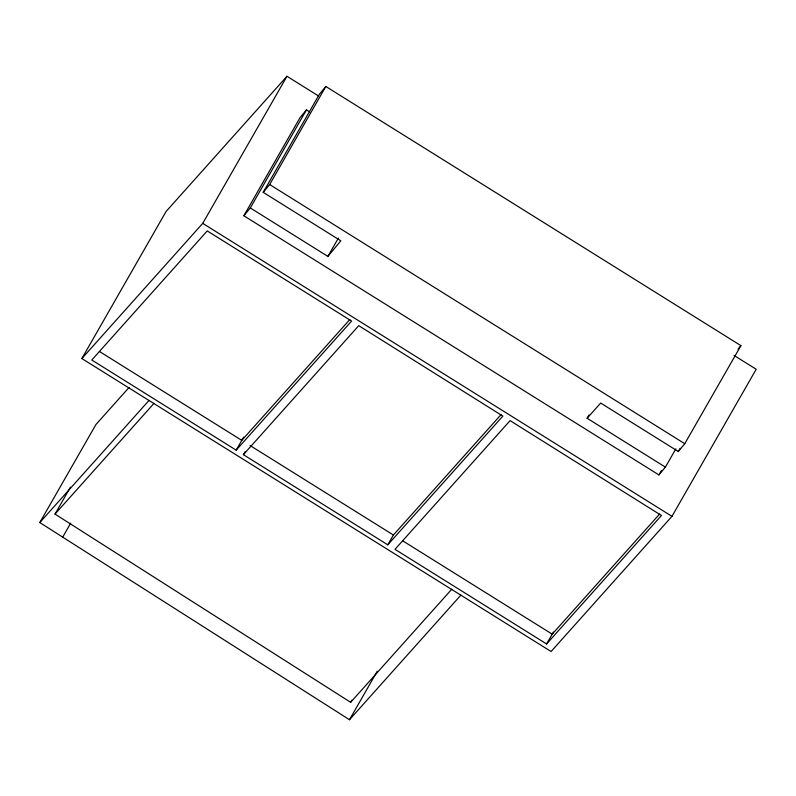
<?xml version="1.0" encoding="UTF-8"?>
<svg xmlns="http://www.w3.org/2000/svg" width="796" height="796" viewBox="0 0 796 796"><rect width="100%" height="100%" fill="white"/><g stroke="black" fill="none" stroke-linecap="round" stroke-linejoin="round"><path stroke-width="1.19" d="M734.061 355.434L756.2 369.254L671.963 516.345L551.091 651.516L81.859 358.548L166.095 211.457L286.968 76.277L318.609 96.027M81.859 358.548L202.731 223.368L286.968 76.277M460.854 595.179L349.484 719.723L39.8 522.554L95.958 424.497L129.042 387.493M451.79 589.209L350.648 702.311L55.004 514.087L70.416 487.182M675.874 448.805L665.386 467.123L658.929 474.923L243.845 215.756L300.002 117.699L306.46 109.888L309.604 111.858M243.845 215.756L250.302 207.955L306.46 109.888M62.705 537.141L70.725 523.131M250.302 207.955L327.902 256.402L340.817 240.8L263.207 192.343L319.375 94.286L325.823 86.475L740.917 345.643L684.759 443.71L678.301 451.511L600.691 403.055L587.11 418.248L665.386 467.123M263.207 192.343L269.665 184.533L325.823 86.475M327.902 256.402L338.39 238.084M236.173 450.158L351.603 321.067L207.229 230.92L91.799 360.011L236.173 450.158L243.636 437.133M243.397 454.665L358.747 325.663L502.873 416.109L387.781 544.822L243.397 454.665L245.078 451.73M387.781 544.822L393.403 535.012L501.032 414.636M350.648 702.311L351.882 700.162M349.484 719.723L377.254 671.227M587.11 418.248L588.96 415.014M546.583 643.974L661.466 515.5L510.087 420.626L395.005 549.33L546.583 643.974L553.429 632.024M658.929 474.923L661.396 470.615M678.301 451.511L680.152 448.277M738.041 349.116L740.917 345.643M39.8 522.554L148.981 400.458M55.004 514.087L154.086 403.283M349.802 319.564L241.785 440.357L99.52 351.524M659.645 514.007L552.205 634.163L402.726 540.832M269.665 184.533L684.759 443.71M202.731 223.368L671.963 516.345M250.063 445.521L393.403 535.012"/></g></svg>
